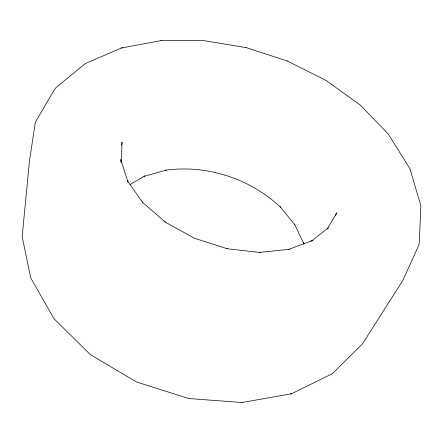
<?xml version="1.0" encoding="UTF-8"?>
<svg xmlns="http://www.w3.org/2000/svg" width="443" height="443" viewBox="0 0 443 443"><rect width="100%" height="100%" fill="white"/><g stroke="black" fill="none" stroke-linecap="round" stroke-linejoin="round"><path stroke-width="0.66" d="M121.609 144.955L122.069 141.959L121.21 162.786L120.69 159.602L127.994 182.007L127.351 180.705L142.591 202.412M335.29 215.885L336.818 212.801L327.432 228.643M327.244 229.009L328.341 227.791L311.573 241.025M130.231 184.421L144.828 175.965L143.936 176.386L166.125 170.134L165.394 170.262C206.909 164.425 250.179 178.595 280.624 207.318L280.164 206.809L294.916 224.889L294.495 224.047L303.87 243.805L303.599 242.686L303.815 244.043M290.414 393.965L291.477 393.772L332.4 373.665L362.568 343.768L402.737 280.546L418.674 245.577L419.322 242.354L420.85 206.759L420.318 203.797L409.919 168.755L388.323 134.079L360.214 105.002L325.982 80.382L287.252 60.99M311.689 240.964L313.046 240.311L288.31 249.553L289.506 249.287L259.482 252.394L260.307 252.488L226.899 248.706L227.226 248.739L194.455 238.251L164.957 221.954L165.571 222.325L142.253 202.086M246.208 47.628L203.575 40.557L161.745 40.496L121.354 48.005L85.233 63.642L56.078 87.531L54.212 89.984L35.34 122.235L29.487 160.853L22.156 236.678L30.717 277.85L53.808 318.5L90.222 354.533L136.533 382.004L188.939 398.545L242.005 402.504L291.477 393.772M160.947 40.64L161.745 40.496M121.354 48.005L122.44 47.805M242.005 402.504L242.731 402.371M246.026 47.567L287.369 61.029"/></g></svg>
